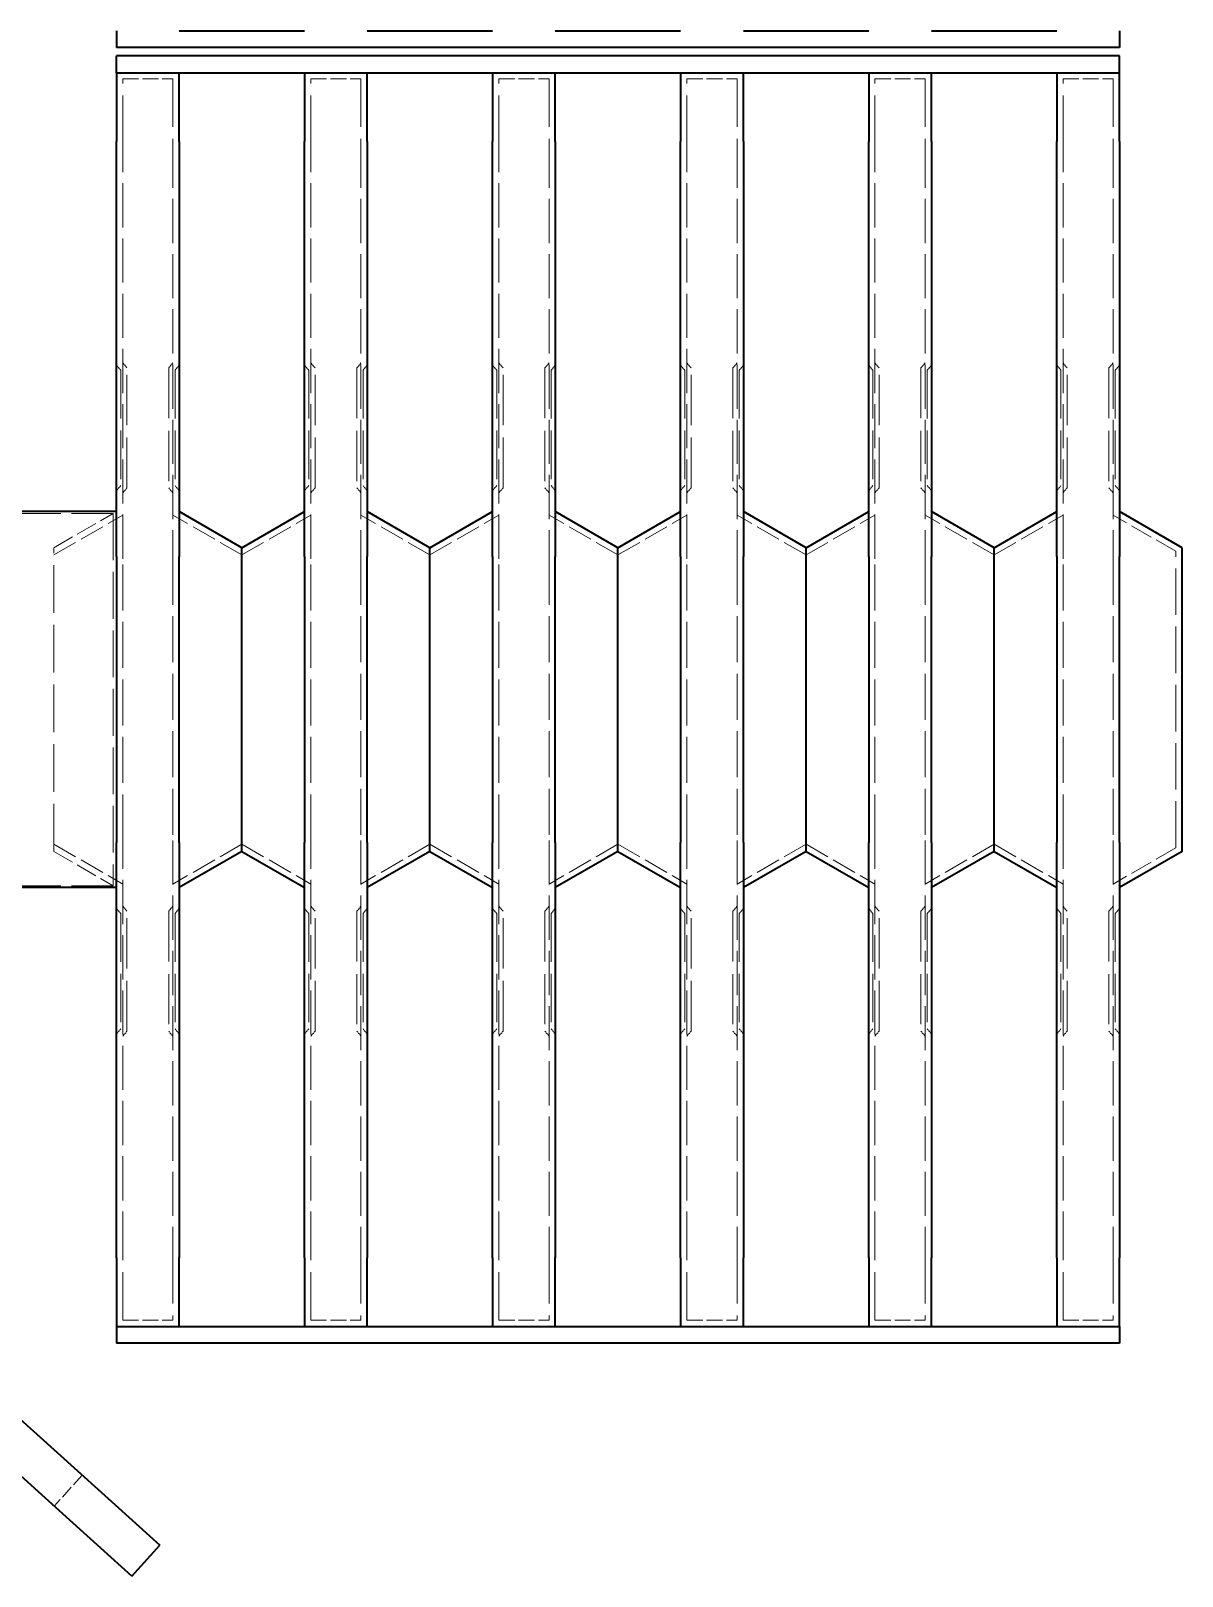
# Model space of a CAD drawing. Header units: millimetres. Extents: x 0 to 5945, y 0 to 4205.
# Drawn here: x 2184.4 to 2459.9, y 2230.7 to 2600.5 of the extents above; entities that cross this region are included whole.
import ezdxf

# ---------------------------------------------------------------- set-up
doc = ezdxf.new("R2010")
doc.units = ezdxf.units.MM
doc.header["$LTSCALE"] = 5
doc.linetypes.add('DASHED', pattern=[0.2067, 0.1654, -0.0413])
doc.layers.add('가려진 것(ISO)', color=2, linetype='DASHED', lineweight=18)
doc.layers.add('가시적인 것(ISO)', color=3, linetype='Continuous', lineweight=40)

msp = doc.modelspace()

# ---------------------------------------------------------------- linework, layer by layer
at = {"layer": '가려진 것(ISO)', "ltscale": 4.571172}
for p, q in [((2206.376, 2588.957), (2218.376, 2588.957)), ((2251.376, 2588.957), (2263.376, 2588.957)), ((2296.376, 2588.957), (2308.376, 2588.957)), ((2341.376, 2588.957), (2353.376, 2588.957)), ((2386.376, 2588.957), (2398.376, 2588.957)), ((2431.376, 2588.957), (2443.376, 2588.957)), ((2206.376, 2291.957), (2218.376, 2291.957)), ((2251.376, 2291.957), (2263.376, 2291.957)), ((2296.376, 2291.957), (2308.376, 2291.957)), ((2341.376, 2291.957), (2353.376, 2291.957)), ((2386.376, 2291.957), (2398.376, 2291.957)), ((2431.376, 2291.957), (2443.376, 2291.957))]:
    msp.add_line(p, q, dxfattribs=at)
at = {"layer": '가려진 것(ISO)', "ltscale": 13.890018}
for p, q in [((2206.376, 2573.494), (2206.376, 2588.957)), ((2218.376, 2588.957), (2218.376, 2573.494)), ((2251.376, 2573.494), (2251.376, 2588.957)), ((2263.376, 2588.957), (2263.376, 2573.494)), ((2296.376, 2573.494), (2296.376, 2588.957)), ((2308.376, 2588.957), (2308.376, 2573.494)), ((2341.376, 2573.494), (2341.376, 2588.957)), ((2353.376, 2588.957), (2353.376, 2573.494)), ((2386.376, 2573.494), (2386.376, 2588.957)), ((2398.376, 2588.957), (2398.376, 2573.494)), ((2431.376, 2573.494), (2431.376, 2588.957)), ((2443.376, 2588.957), (2443.376, 2573.494)), ((2206.376, 2291.957), (2206.376, 2307.42)), ((2218.376, 2307.42), (2218.376, 2291.957)), ((2251.376, 2291.957), (2251.376, 2307.42)), ((2263.376, 2307.42), (2263.376, 2291.957)), ((2296.376, 2291.957), (2296.376, 2307.42)), ((2308.376, 2307.42), (2308.376, 2291.957)), ((2341.376, 2291.957), (2341.376, 2307.42)), ((2353.376, 2307.42), (2353.376, 2291.957)), ((2386.376, 2291.957), (2386.376, 2307.42)), ((2398.376, 2307.42), (2398.376, 2291.957)), ((2431.376, 2291.957), (2431.376, 2307.42)), ((2443.376, 2307.42), (2443.376, 2291.957))]:
    msp.add_line(p, q, dxfattribs=at)
at = {"layer": '가려진 것(ISO)', "ltscale": 12.787186}
for p, q in [((2206.376, 2474.146), (2206.376, 2573.494)), ((2218.376, 2573.494), (2218.376, 2474.146)), ((2251.376, 2474.146), (2251.376, 2573.494)), ((2263.376, 2573.494), (2263.376, 2474.146)), ((2296.376, 2474.146), (2296.376, 2573.494)), ((2308.376, 2573.494), (2308.376, 2474.146)), ((2341.376, 2474.146), (2341.376, 2573.494)), ((2353.376, 2573.494), (2353.376, 2474.146)), ((2386.376, 2474.146), (2386.376, 2573.494)), ((2398.376, 2573.494), (2398.376, 2474.146)), ((2431.376, 2474.146), (2431.376, 2573.494)), ((2443.376, 2573.494), (2443.376, 2474.146)), ((2206.376, 2307.42), (2206.376, 2406.768)), ((2218.376, 2406.768), (2218.376, 2307.42)), ((2251.376, 2307.42), (2251.376, 2406.768)), ((2263.376, 2406.768), (2263.376, 2307.42)), ((2296.376, 2307.42), (2296.376, 2406.768)), ((2308.376, 2406.768), (2308.376, 2307.42)), ((2341.376, 2307.42), (2341.376, 2406.768)), ((2353.376, 2406.768), (2353.376, 2307.42)), ((2386.376, 2307.42), (2386.376, 2406.768)), ((2398.376, 2406.768), (2398.376, 2307.42)), ((2431.376, 2307.42), (2431.376, 2406.768)), ((2443.376, 2406.768), (2443.376, 2307.42))]:
    msp.add_line(p, q, dxfattribs=at)
at = {"layer": '가려진 것(ISO)', "ltscale": 0.592536}
for p, q in [((2204.876, 2520.457), (2205.876, 2519.265)), ((2206.376, 2521.003), (2207.376, 2519.811)), ((2218.376, 2521.003), (2217.376, 2519.811)), ((2219.876, 2520.457), (2218.876, 2519.265)), ((2249.876, 2520.457), (2250.876, 2519.265)), ((2251.376, 2521.003), (2252.376, 2519.811)), ((2263.376, 2521.003), (2262.376, 2519.811)), ((2264.876, 2520.457), (2263.876, 2519.265)), ((2294.876, 2520.457), (2295.876, 2519.265)), ((2296.376, 2521.003), (2297.376, 2519.811)), ((2308.376, 2521.003), (2307.376, 2519.811)), ((2309.876, 2520.457), (2308.876, 2519.265)), ((2339.876, 2520.457), (2340.876, 2519.265)), ((2341.376, 2521.003), (2342.376, 2519.811)), ((2353.376, 2521.003), (2352.376, 2519.811)), ((2354.876, 2520.457), (2353.876, 2519.265)), ((2384.876, 2520.457), (2385.876, 2519.265)), ((2386.376, 2521.003), (2387.376, 2519.811)), ((2398.376, 2521.003), (2397.376, 2519.811)), ((2399.876, 2520.457), (2398.876, 2519.265)), ((2429.876, 2520.457), (2430.876, 2519.265)), ((2431.376, 2521.003), (2432.376, 2519.811)), ((2443.376, 2521.003), (2442.376, 2519.811)), ((2444.876, 2520.457), (2443.876, 2519.265)), ((2204.876, 2490.457), (2205.876, 2491.649)), ((2206.376, 2489.911), (2207.376, 2491.103)), ((2218.376, 2489.911), (2217.376, 2491.103)), ((2219.876, 2490.457), (2218.876, 2491.649)), ((2249.876, 2490.457), (2250.876, 2491.649)), ((2251.376, 2489.911), (2252.376, 2491.103)), ((2263.376, 2489.911), (2262.376, 2491.103)), ((2264.876, 2490.457), (2263.876, 2491.649)), ((2294.876, 2490.457), (2295.876, 2491.649)), ((2296.376, 2489.911), (2297.376, 2491.103)), ((2308.376, 2489.911), (2307.376, 2491.103)), ((2309.876, 2490.457), (2308.876, 2491.649)), ((2339.876, 2490.457), (2340.876, 2491.649)), ((2341.376, 2489.911), (2342.376, 2491.103)), ((2353.376, 2489.911), (2352.376, 2491.103)), ((2354.876, 2490.457), (2353.876, 2491.649)), ((2384.876, 2490.457), (2385.876, 2491.649)), ((2386.376, 2489.911), (2387.376, 2491.103)), ((2398.376, 2489.911), (2397.376, 2491.103)), ((2399.876, 2490.457), (2398.876, 2491.649)), ((2429.876, 2490.457), (2430.876, 2491.649)), ((2431.376, 2489.911), (2432.376, 2491.103)), ((2443.376, 2489.911), (2442.376, 2491.103)), ((2444.876, 2490.457), (2443.876, 2491.649)), ((2204.876, 2390.457), (2205.876, 2389.265)), ((2206.376, 2391.003), (2207.376, 2389.811)), ((2218.376, 2391.003), (2217.376, 2389.811)), ((2219.876, 2390.457), (2218.876, 2389.265)), ((2249.876, 2390.457), (2250.876, 2389.265)), ((2251.376, 2391.003), (2252.376, 2389.811)), ((2263.376, 2391.003), (2262.376, 2389.811)), ((2264.876, 2390.457), (2263.876, 2389.265)), ((2294.876, 2390.457), (2295.876, 2389.265)), ((2296.376, 2391.003), (2297.376, 2389.811)), ((2308.376, 2391.003), (2307.376, 2389.811)), ((2309.876, 2390.457), (2308.876, 2389.265)), ((2339.876, 2390.457), (2340.876, 2389.265)), ((2341.376, 2391.003), (2342.376, 2389.811)), ((2353.376, 2391.003), (2352.376, 2389.811)), ((2354.876, 2390.457), (2353.876, 2389.265)), ((2384.876, 2390.457), (2385.876, 2389.265)), ((2386.376, 2391.003), (2387.376, 2389.811)), ((2398.376, 2391.003), (2397.376, 2389.811)), ((2399.876, 2390.457), (2398.876, 2389.265)), ((2429.876, 2390.457), (2430.876, 2389.265)), ((2431.376, 2391.003), (2432.376, 2389.811)), ((2443.376, 2391.003), (2442.376, 2389.811)), ((2444.876, 2390.457), (2443.876, 2389.265)), ((2204.876, 2360.457), (2205.876, 2361.649)), ((2206.376, 2359.911), (2207.376, 2361.103)), ((2218.376, 2359.911), (2217.376, 2361.103)), ((2219.876, 2360.457), (2218.876, 2361.649)), ((2249.876, 2360.457), (2250.876, 2361.649)), ((2251.376, 2359.911), (2252.376, 2361.103)), ((2263.376, 2359.911), (2262.376, 2361.103)), ((2264.876, 2360.457), (2263.876, 2361.649)), ((2294.876, 2360.457), (2295.876, 2361.649)), ((2296.376, 2359.911), (2297.376, 2361.103)), ((2308.376, 2359.911), (2307.376, 2361.103)), ((2309.876, 2360.457), (2308.876, 2361.649)), ((2339.876, 2360.457), (2340.876, 2361.649)), ((2341.376, 2359.911), (2342.376, 2361.103)), ((2353.376, 2359.911), (2352.376, 2361.103)), ((2354.876, 2360.457), (2353.876, 2361.649)), ((2384.876, 2360.457), (2385.876, 2361.649)), ((2386.376, 2359.911), (2387.376, 2361.103)), ((2398.376, 2359.911), (2397.376, 2361.103)), ((2399.876, 2360.457), (2398.876, 2361.649)), ((2429.876, 2360.457), (2430.876, 2361.649)), ((2431.376, 2359.911), (2432.376, 2361.103)), ((2443.376, 2359.911), (2442.376, 2361.103)), ((2444.876, 2360.457), (2443.876, 2361.649))]:
    msp.add_line(p, q, dxfattribs=at)
at = {"layer": '가려진 것(ISO)', "ltscale": 13.991255}
for p, q in [((2205.876, 2519.265), (2205.876, 2491.649)), ((2218.876, 2519.265), (2218.876, 2491.649)), ((2250.876, 2519.265), (2250.876, 2491.649)), ((2263.876, 2519.265), (2263.876, 2491.649)), ((2295.876, 2519.265), (2295.876, 2491.649)), ((2308.876, 2519.265), (2308.876, 2491.649)), ((2340.876, 2519.265), (2340.876, 2491.649)), ((2353.876, 2519.265), (2353.876, 2491.649)), ((2385.876, 2519.265), (2385.876, 2491.649)), ((2398.876, 2519.265), (2398.876, 2491.649)), ((2430.876, 2519.265), (2430.876, 2491.649)), ((2443.876, 2519.265), (2443.876, 2491.649)), ((2205.876, 2389.265), (2205.876, 2361.649)), ((2218.876, 2389.265), (2218.876, 2361.649)), ((2250.876, 2389.265), (2250.876, 2361.649)), ((2263.876, 2389.265), (2263.876, 2361.649)), ((2295.876, 2389.265), (2295.876, 2361.649)), ((2308.876, 2389.265), (2308.876, 2361.649)), ((2340.876, 2389.265), (2340.876, 2361.649)), ((2353.876, 2389.265), (2353.876, 2361.649)), ((2385.876, 2389.265), (2385.876, 2361.649)), ((2398.876, 2389.265), (2398.876, 2361.649)), ((2430.876, 2389.265), (2430.876, 2361.649)), ((2443.876, 2389.265), (2443.876, 2361.649))]:
    msp.add_line(p, q, dxfattribs=at)
at = {"layer": '가려진 것(ISO)', "ltscale": 14.544446}
for p, q in [((2207.376, 2491.103), (2207.376, 2519.811)), ((2217.376, 2519.811), (2217.376, 2491.103)), ((2252.376, 2491.103), (2252.376, 2519.811)), ((2262.376, 2519.811), (2262.376, 2491.103)), ((2297.376, 2491.103), (2297.376, 2519.811)), ((2307.376, 2519.811), (2307.376, 2491.103)), ((2342.376, 2491.103), (2342.376, 2519.811)), ((2352.376, 2519.811), (2352.376, 2491.103)), ((2387.376, 2491.103), (2387.376, 2519.811)), ((2397.376, 2519.811), (2397.376, 2491.103)), ((2432.376, 2491.103), (2432.376, 2519.811)), ((2442.376, 2519.811), (2442.376, 2491.103)), ((2207.376, 2361.103), (2207.376, 2389.811)), ((2217.376, 2389.811), (2217.376, 2361.103)), ((2252.376, 2361.103), (2252.376, 2389.811)), ((2262.376, 2389.811), (2262.376, 2361.103)), ((2297.376, 2361.103), (2297.376, 2389.811)), ((2307.376, 2389.811), (2307.376, 2361.103)), ((2342.376, 2361.103), (2342.376, 2389.811)), ((2352.376, 2389.811), (2352.376, 2361.103)), ((2387.376, 2361.103), (2387.376, 2389.811)), ((2397.376, 2389.811), (2397.376, 2361.103)), ((2432.376, 2361.103), (2432.376, 2389.811)), ((2442.376, 2389.811), (2442.376, 2361.103))]:
    msp.add_line(p, q, dxfattribs=at)
at = {"layer": '가려진 것(ISO)', "ltscale": 12.130395}
for p, q in [((2204.097, 2485.007), (2128.876, 2485.007)), ((2204.097, 2395.907), (2128.876, 2395.907))]:
    msp.add_line(p, q, dxfattribs=at)
at = {"layer": '가려진 것(ISO)', "ltscale": 6.255117}
for p, q in [((2189.876, 2476.797), (2204.097, 2485.007)), ((2189.876, 2404.117), (2204.097, 2395.907))]:
    msp.add_line(p, q, dxfattribs=at)
at = {"layer": '가려진 것(ISO)', "ltscale": 13.542133}
msp.add_line((2204.097, 2485.007), (2204.097, 2395.907), dxfattribs=at)
at = {"layer": '가려진 것(ISO)', "ltscale": 7.257769}
for p, q in [((2189.876, 2475.065), (2206.376, 2484.591)), ((2234.876, 2475.065), (2218.376, 2484.591)), ((2234.876, 2475.065), (2251.376, 2484.591)), ((2279.876, 2475.065), (2263.376, 2484.591)), ((2279.876, 2475.065), (2296.376, 2484.591)), ((2324.876, 2475.065), (2308.376, 2484.591)), ((2324.876, 2475.065), (2341.376, 2484.591)), ((2369.876, 2475.065), (2353.376, 2484.591)), ((2369.876, 2475.065), (2386.376, 2484.591)), ((2414.876, 2475.065), (2398.376, 2484.591)), ((2414.876, 2475.065), (2431.376, 2484.591)), ((2189.876, 2405.849), (2206.376, 2396.323)), ((2234.876, 2405.849), (2218.376, 2396.323)), ((2234.876, 2405.849), (2251.376, 2396.323)), ((2279.876, 2405.849), (2263.376, 2396.323)), ((2279.876, 2405.849), (2296.376, 2396.323)), ((2324.876, 2405.849), (2308.376, 2396.323)), ((2324.876, 2405.849), (2341.376, 2396.323)), ((2369.876, 2405.849), (2353.376, 2396.323)), ((2369.876, 2405.849), (2386.376, 2396.323)), ((2414.876, 2405.849), (2398.376, 2396.323)), ((2414.876, 2405.849), (2431.376, 2396.323))]:
    msp.add_line(p, q, dxfattribs=at)
at = {"layer": '가려진 것(ISO)', "ltscale": 6.597962}
for p, q in [((2458.376, 2475.931), (2443.376, 2484.591)), ((2458.376, 2404.983), (2443.376, 2396.323))]:
    msp.add_line(p, q, dxfattribs=at)
at = {"layer": '가려진 것(ISO)', "ltscale": 13.808017}
msp.add_line((2189.876, 2404.117), (2189.876, 2476.797), dxfattribs=at)
at = {"layer": '가려진 것(ISO)', "ltscale": 13.307397}
for p, q in [((2206.376, 2406.768), (2206.376, 2474.146)), ((2218.376, 2474.146), (2218.376, 2406.768)), ((2251.376, 2406.768), (2251.376, 2474.146)), ((2263.376, 2474.146), (2263.376, 2406.768)), ((2296.376, 2406.768), (2296.376, 2474.146)), ((2308.376, 2474.146), (2308.376, 2406.768)), ((2341.376, 2406.768), (2341.376, 2474.146)), ((2353.376, 2474.146), (2353.376, 2406.768)), ((2386.376, 2406.768), (2386.376, 2474.146)), ((2398.376, 2474.146), (2398.376, 2406.768)), ((2431.376, 2406.768), (2431.376, 2474.146)), ((2443.376, 2474.146), (2443.376, 2406.768))]:
    msp.add_line(p, q, dxfattribs=at)
at = {"layer": '가려진 것(ISO)', "ltscale": 13.478952}
msp.add_line((2458.376, 2404.983), (2458.376, 2475.931), dxfattribs=at)
at = {"layer": '가려진 것(ISO)', "ltscale": 3.809293}
msp.add_line((2196.658, 2254.89), (2189.963, 2247.463), dxfattribs=at)
at = {"layer": '가시적인 것(ISO)'}
for p, q in [((2204.876, 2600.457), (2204.876, 2596.457)), ((2219.876, 2600.457), (2249.876, 2600.457)), ((2264.876, 2600.457), (2294.876, 2600.457)), ((2309.876, 2600.457), (2339.876, 2600.457)), ((2354.876, 2600.457), (2384.876, 2600.457)), ((2399.876, 2600.457), (2429.876, 2600.457)), ((2444.876, 2600.457), (2444.876, 2596.457)), ((2444.876, 2596.457), (2204.876, 2596.457)), ((2204.876, 2590.457), (2204.876, 2594.457)), ((2444.876, 2594.457), (2204.876, 2594.457)), ((2444.876, 2590.457), (2444.876, 2594.457)), ((2204.876, 2590.457), (2219.876, 2590.457)), ((2204.876, 2590.457), (2204.876, 2574.008)), ((2219.876, 2574.008), (2219.876, 2590.457)), ((2219.876, 2590.457), (2249.876, 2590.457)), ((2249.876, 2590.457), (2264.876, 2590.457)), ((2249.876, 2590.457), (2249.876, 2574.008)), ((2264.876, 2574.008), (2264.876, 2590.457)), ((2264.876, 2590.457), (2294.876, 2590.457)), ((2294.876, 2590.457), (2309.876, 2590.457)), ((2294.876, 2590.457), (2294.876, 2574.008)), ((2309.876, 2574.008), (2309.876, 2590.457)), ((2309.876, 2590.457), (2339.876, 2590.457)), ((2339.876, 2590.457), (2354.876, 2590.457)), ((2339.876, 2590.457), (2339.876, 2574.008)), ((2354.876, 2574.008), (2354.876, 2590.457)), ((2354.876, 2590.457), (2384.876, 2590.457)), ((2384.876, 2590.457), (2399.876, 2590.457)), ((2384.876, 2590.457), (2384.876, 2574.008)), ((2399.876, 2574.008), (2399.876, 2590.457)), ((2399.876, 2590.457), (2429.876, 2590.457)), ((2429.876, 2590.457), (2444.876, 2590.457)), ((2429.876, 2590.457), (2429.876, 2574.008)), ((2444.876, 2574.008), (2444.876, 2590.457)), ((2204.876, 2474.659), (2204.876, 2574.008)), ((2219.876, 2574.008), (2219.876, 2474.659)), ((2249.876, 2474.659), (2249.876, 2574.008)), ((2264.876, 2574.008), (2264.876, 2474.659)), ((2294.876, 2474.659), (2294.876, 2574.008)), ((2309.876, 2574.008), (2309.876, 2474.659)), ((2339.876, 2474.659), (2339.876, 2574.008)), ((2354.876, 2574.008), (2354.876, 2474.659)), ((2384.876, 2474.659), (2384.876, 2574.008)), ((2399.876, 2574.008), (2399.876, 2474.659)), ((2429.876, 2474.659), (2429.876, 2574.008)), ((2444.876, 2574.008), (2444.876, 2474.659)), ((2204.876, 2485.457), (2165.076, 2485.457)), ((2234.876, 2476.797), (2219.876, 2485.457)), ((2234.876, 2476.797), (2249.876, 2485.457)), ((2279.876, 2476.797), (2264.876, 2485.457)), ((2279.876, 2476.797), (2294.876, 2485.457)), ((2324.876, 2476.797), (2309.876, 2485.457)), ((2324.876, 2476.797), (2339.876, 2485.457)), ((2369.876, 2476.797), (2354.876, 2485.457)), ((2369.876, 2476.797), (2384.876, 2485.457)), ((2414.876, 2476.797), (2399.876, 2485.457)), ((2414.876, 2476.797), (2429.876, 2485.457)), ((2459.876, 2476.797), (2444.876, 2485.457)), ((2204.876, 2474.659), (2204.876, 2406.255)), ((2219.876, 2406.255), (2219.876, 2474.659)), ((2234.876, 2404.117), (2234.876, 2476.797)), ((2249.876, 2474.659), (2249.876, 2406.255)), ((2264.876, 2406.255), (2264.876, 2474.659)), ((2279.876, 2404.117), (2279.876, 2476.797)), ((2294.876, 2474.659), (2294.876, 2406.255)), ((2309.876, 2406.255), (2309.876, 2474.659)), ((2324.876, 2404.117), (2324.876, 2476.797)), ((2339.876, 2474.659), (2339.876, 2406.255)), ((2354.876, 2406.255), (2354.876, 2474.659)), ((2369.876, 2404.117), (2369.876, 2476.797)), ((2384.876, 2474.659), (2384.876, 2406.255)), ((2399.876, 2406.255), (2399.876, 2474.659)), ((2414.876, 2404.117), (2414.876, 2476.797)), ((2429.876, 2474.659), (2429.876, 2406.255)), ((2444.876, 2406.255), (2444.876, 2474.659)), ((2459.876, 2404.117), (2459.876, 2476.797)), ((2204.876, 2306.907), (2204.876, 2406.255)), ((2219.876, 2406.255), (2219.876, 2306.907)), ((2234.876, 2404.117), (2219.876, 2395.457)), ((2234.876, 2404.117), (2249.876, 2395.457)), ((2249.876, 2306.907), (2249.876, 2406.255)), ((2264.876, 2406.255), (2264.876, 2306.907)), ((2279.876, 2404.117), (2264.876, 2395.457)), ((2279.876, 2404.117), (2294.876, 2395.457)), ((2294.876, 2306.907), (2294.876, 2406.255)), ((2309.876, 2406.255), (2309.876, 2306.907)), ((2324.876, 2404.117), (2309.876, 2395.457)), ((2324.876, 2404.117), (2339.876, 2395.457)), ((2339.876, 2306.907), (2339.876, 2406.255)), ((2354.876, 2406.255), (2354.876, 2306.907)), ((2369.876, 2404.117), (2354.876, 2395.457)), ((2369.876, 2404.117), (2384.876, 2395.457)), ((2384.876, 2306.907), (2384.876, 2406.255)), ((2399.876, 2406.255), (2399.876, 2306.907)), ((2414.876, 2404.117), (2399.876, 2395.457)), ((2414.876, 2404.117), (2429.876, 2395.457)), ((2429.876, 2306.907), (2429.876, 2406.255)), ((2444.876, 2406.255), (2444.876, 2306.907)), ((2459.876, 2404.117), (2444.876, 2395.457)), ((2204.876, 2395.457), (2165.076, 2395.457)), ((2204.876, 2306.907), (2204.876, 2290.457)), ((2219.876, 2290.457), (2219.876, 2306.907)), ((2249.876, 2306.907), (2249.876, 2290.457)), ((2264.876, 2290.457), (2264.876, 2306.907)), ((2294.876, 2306.907), (2294.876, 2290.457)), ((2309.876, 2290.457), (2309.876, 2306.907)), ((2339.876, 2306.907), (2339.876, 2290.457)), ((2354.876, 2290.457), (2354.876, 2306.907)), ((2384.876, 2306.907), (2384.876, 2290.457)), ((2399.876, 2290.457), (2399.876, 2306.907)), ((2429.876, 2306.907), (2429.876, 2290.457)), ((2444.876, 2290.457), (2444.876, 2306.907)), ((2204.876, 2290.457), (2219.876, 2290.457)), ((2204.876, 2290.457), (2204.876, 2286.457)), ((2219.876, 2290.457), (2249.876, 2290.457)), ((2249.876, 2290.457), (2264.876, 2290.457)), ((2264.876, 2290.457), (2294.876, 2290.457)), ((2294.876, 2290.457), (2309.876, 2290.457)), ((2309.876, 2290.457), (2339.876, 2290.457)), ((2339.876, 2290.457), (2354.876, 2290.457)), ((2354.876, 2290.457), (2384.876, 2290.457)), ((2384.876, 2290.457), (2399.876, 2290.457)), ((2399.876, 2290.457), (2429.876, 2290.457)), ((2429.876, 2290.457), (2444.876, 2290.457)), ((2444.876, 2290.457), (2444.876, 2286.457)), ((2444.876, 2286.457), (2204.876, 2286.457)), ((2165.076, 2283.359), (2200.372, 2251.543)), ((2193.677, 2244.115), (2161.776, 2272.87)), ((2200.372, 2251.543), (2215.228, 2238.152)), ((2208.532, 2230.724), (2193.677, 2244.115)), ((2208.532, 2230.724), (2215.228, 2238.152))]:
    msp.add_line(p, q, dxfattribs=at)

doc.saveas('drawing.dxf')
